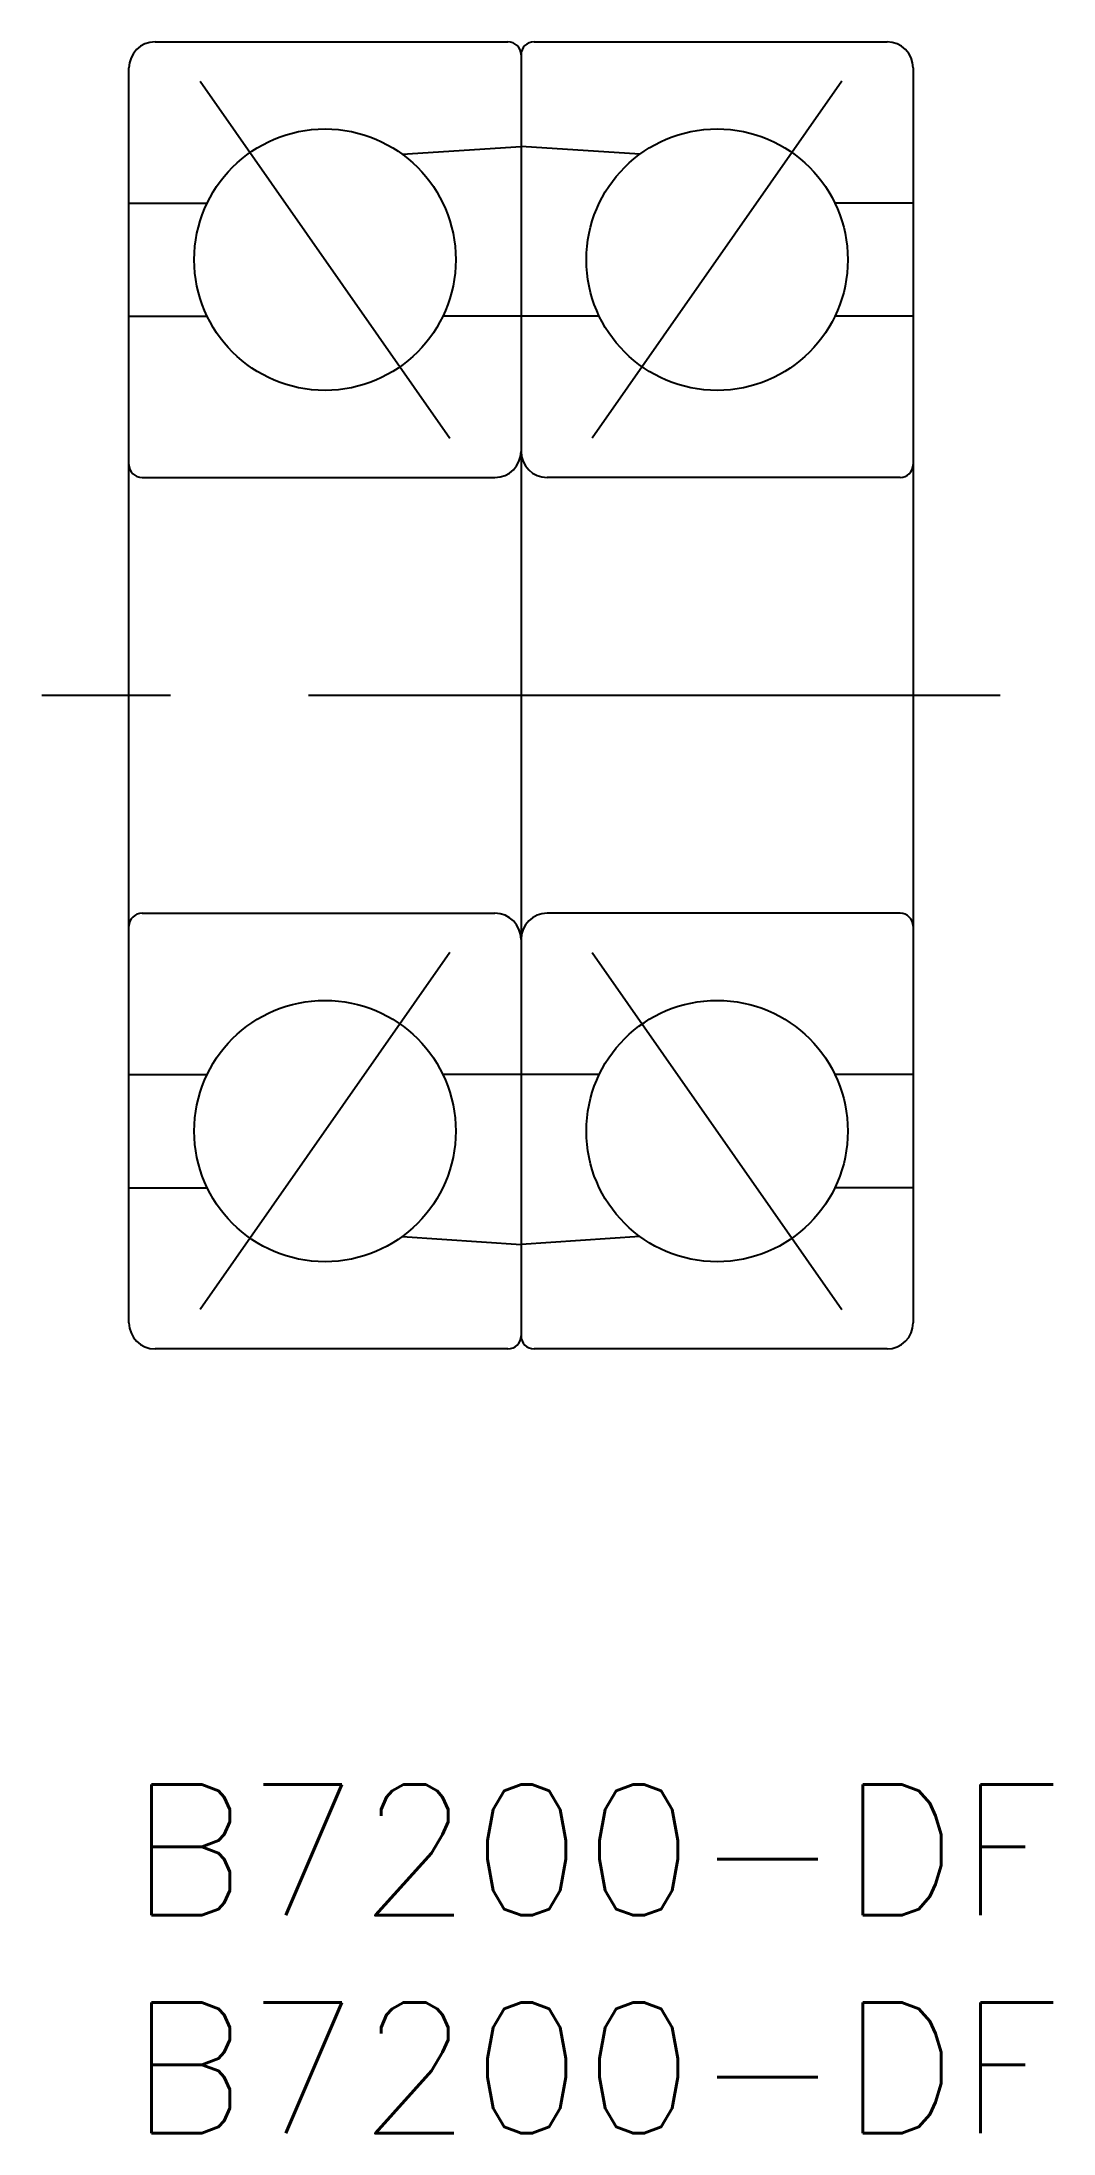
# Model space of a CAD drawing. Extents: x -2 to 21.2, y -8 to 40.
import ezdxf

# ---------------------------------------------------------------- set-up
doc = ezdxf.new("R2010")
doc.units = 0
doc.header["$LTSCALE"] = 0.5
doc.linetypes.add('CENTER', pattern=[50.8, 31.75, -6.35, 6.35, -6.35])
for name, color, linetype in [('MSM_CENTER', 1, 'CENTER'), ('MSM_CONTINUOUS', 7, 'CONTINUOUS'), ('MSM_PART_NUMBER', 7, 'CONTINUOUS')]:
    doc.layers.add(name, color=color, linetype=linetype)
doc.styles.get("Standard").update_dxf_attribs({"font": 'txt.shx', "height": 1, "bigfont": 'bigfont.shx'})

# ---------------------------------------------------------------- blocks, each defined once
blk = doc.blocks.new('*U2')
at = {"layer": 'MSM_PART_NUMBER'}
blk.add_text('B7200-DF', height=3, dxfattribs=at).set_placement((0, -3))
blk = doc.blocks.new('*U3')
at = {"layer": 'MSM_PART_NUMBER'}
blk.add_text('B7200-DF', height=3, dxfattribs=at).set_placement((0, -8))

msp = doc.modelspace()

# ---------------------------------------------------------------- linework, layer by layer
at = {"layer": 'MSM_CENTER'}
for p, q in [((1.633, 39.096), (7.367, 30.904)), ((16.367, 39.096), (10.633, 30.904)), ((20, 25), (-2, 25)), ((7.367, 19.096), (1.633, 10.904)), ((10.633, 19.096), (16.367, 10.904))]:
    msp.add_line(p, q, dxfattribs=at)
at = {"layer": 'MSM_CONTINUOUS'}
for p, q in [((0.6, 40), (8.7, 40)), ((9.3, 40), (17.4, 40)), ((0, 10.6), (0, 39.4)), ((9, 39.7), (9, 10.3)), ((18, 39.4), (18, 10.6)), ((6.275, 37.418), (9, 37.6)), ((11.725, 37.418), (9, 37.6)), ((0, 36.3), (1.796, 36.3)), ((18, 36.3), (16.204, 36.3)), ((0, 33.7), (1.796, 33.7)), ((10.796, 33.7), (7.204, 33.7)), ((18, 33.7), (16.204, 33.7)), ((0.3, 30), (8.4, 30)), ((17.7, 30), (9.6, 30)), ((0.3, 20), (8.4, 20)), ((17.7, 20), (9.6, 20)), ((0, 16.3), (1.796, 16.3)), ((10.796, 16.3), (7.204, 16.3)), ((18, 16.3), (16.204, 16.3)), ((0, 13.7), (1.796, 13.7)), ((18, 13.7), (16.204, 13.7)), ((6.275, 12.582), (9, 12.4)), ((11.725, 12.582), (9, 12.4)), ((8.7, 10), (0.6, 10)), ((17.4, 10), (9.3, 10))]:
    msp.add_line(p, q, dxfattribs=at)
for centre in [(4.5, 35), (13.5, 35), (4.5, 15), (13.5, 15)]:
    msp.add_circle(centre, 3, dxfattribs=at)
for centre, radius, start, end in [((0.6, 39.4), 0.6, 90, 180), ((8.7, 39.7), 0.3, 0, 90), ((9.3, 39.7), 0.3, 90, 180), ((17.4, 39.4), 0.6, 0, 90), ((0.3, 30.3), 0.3, 180, 270), ((8.4, 30.6), 0.6, 270, 0), ((9.6, 30.6), 0.6, 180, 270), ((17.7, 30.3), 0.3, 270, 0), ((0.3, 19.7), 0.3, 90, 180), ((8.4, 19.4), 0.6, 0, 90), ((9.6, 19.4), 0.6, 90, 180), ((17.7, 19.7), 0.3, 0, 90), ((0.6, 10.6), 0.6, 180, 270), ((17.4, 10.6), 0.6, 270, 0), ((8.7, 10.3), 0.3, 270, 0), ((9.3, 10.3), 0.3, 180, 270)]:
    msp.add_arc(centre, radius, start, end, dxfattribs=at)

# ---------------------------------------------------------------- block references
for name in ['*U2', '*U3']:
    msp.add_blockref(name, (0, 0), dxfattribs=at)

doc.saveas('drawing.dxf')
